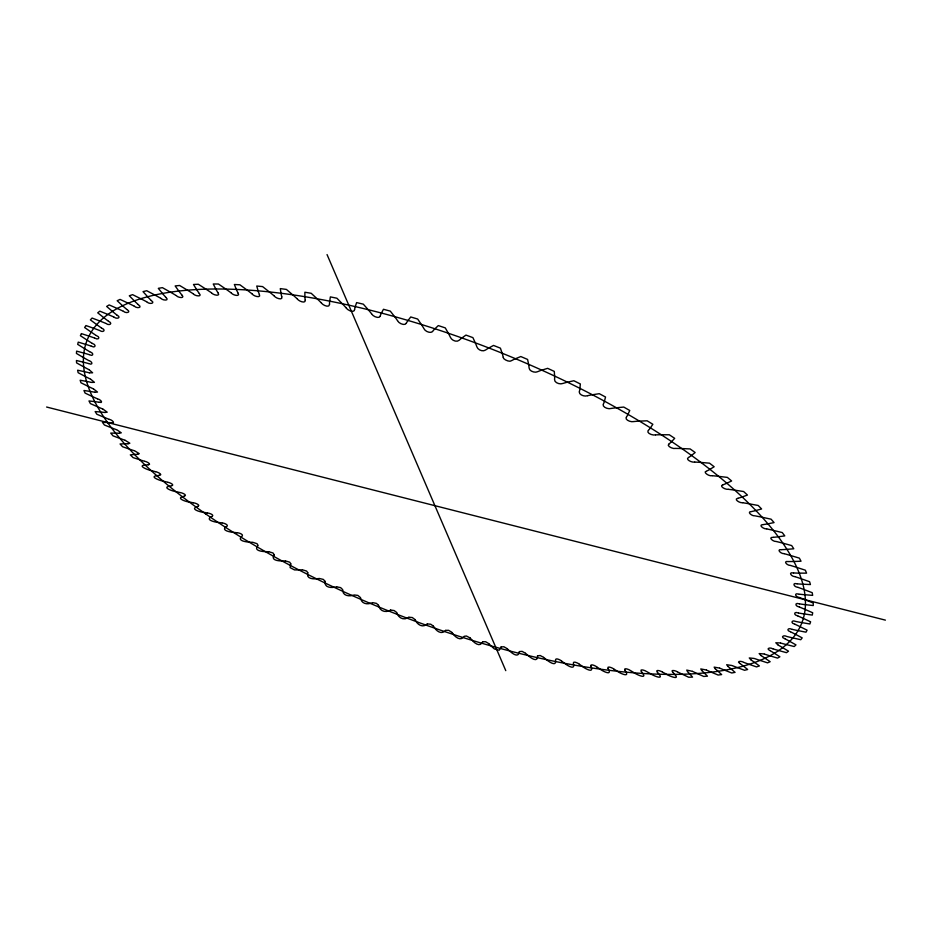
<?xml version="1.0" encoding="UTF-8"?>
<svg xmlns="http://www.w3.org/2000/svg" width="932" height="932" viewBox="0 0 932 932"><rect width="100%" height="100%" fill="white"/><g stroke="black" fill="none" stroke-linecap="round" stroke-linejoin="round"><path stroke-width="1.4" d="M537.531 655.813L540.187 655.522L543.542 657.316M325.093 581.335L323.346 579.424L319.443 578.492M503.198 357.41C502.942 359.251 509.722 362.676 511.691 360.579A13.829 6.058 21.1 0 1 511.971 360.428A143.773 61.407 19.4 0 1 514.557 359.123L520.79 356.537L523.062 357.504L527.605 359.449L528.793 365.204A144.611 62.456 23.1 0 1 529.061 367.732A13.829 6.058 21.2 0 1 529.085 367.895C529.073 371.216 535.178 373.173 537.613 371.682A13.817 6.035 20.7 0 1 537.811 371.612A143.213 60.731 19.1 0 1 540.711 370.493L547.632 368.338L549.857 369.352L554.295 371.414L554.657 376.912A144.914 62.84 22.8 0 1 554.563 379.312A13.817 6.046 20.8 0 1 554.552 379.475C554.249 382.714 559.946 384.765 562.881 383.448A13.794 6.011 20.3 0 1 563.091 383.39A142.573 59.974 18.8 0 1 566.295 382.47L573.844 380.745L576.011 381.817L580.333 383.961L579.867 389.18A145.136 63.12 22.4 0 1 579.389 391.452M354.568 309.773C354.451 313.036 347.636 310.601 346.156 307.898M519.369 651.584L522.118 651.375L525.415 653.204M307.805 572.772L306.605 571.071L302.516 569.836M371.623 313.839C373.045 316.705 379.44 318.907 380.151 316.228M579.238 391.988C579.215 394.982 584.562 396.799 587.428 395.739M501.067 646.936L503.909 646.761L507.148 648.649M290.854 563.93L289.701 562.194L285.541 560.936M406.294 323.229C405.222 325.967 398.943 323.742 397.58 320.736M603.225 404.418C602.223 407.039 608.223 409.532 611.112 408.461M482.683 641.787L485.665 641.74L488.764 643.639M482.66 641.833L482.648 641.857A102.485 31.513 21.7 0 1 481.949 642.905C479.409 647.134 474.038 642.684 471.837 639.888A105.502 33.004 19.9 0 1 470.415 638.315L470.171 638.036M274.253 554.843L273.029 552.991L268.87 551.767M626.164 417.454C624.941 420.006 630.987 422.417 633.807 421.544M432.576 331.454L432.669 331.326A13.817 6.046 22.4 0 1 432.763 331.198A144.926 62.863 20.5 0 1 434.324 329.369L438.308 325.583L442.945 327.12L445.275 327.901L448.875 334.215A143.19 60.697 24.1 0 1 450.249 337.023A13.817 6.035 22.5 0 1 450.342 337.209C451.507 340.215 456.529 342.627 459.15 340.273A13.829 6.058 22 0 1 459.278 340.157A144.635 62.479 20.1 0 1 461.189 338.491L465.953 335.089L470.59 336.778L472.908 337.629L475.728 343.792A143.749 61.372 23.8 0 1 476.741 346.518A13.829 6.058 22.1 0 1 476.811 346.692C477.767 349.908 482.788 352.04 485.584 350.024A13.829 6.07 21.6 0 1 485.735 349.919A144.25 61.99 19.7 0 1 487.995 348.44L493.506 345.434L495.812 346.343L500.414 348.16L502.43 354.137A144.227 61.955 23.5 0 1 503.07 356.781A13.829 6.07 21.7 0 1 503.117 356.944L503.129 357.003M432.46 331.617C430.666 333.54 425.12 331.582 423.909 328.6A13.794 6.011 22.9 0 0 423.769 328.344A142.538 59.928 24.4 0 0 422.033 325.478L417.676 319.047L415.369 318.348L410.744 316.962L407.564 321.109A145.136 63.131 20.8 0 0 406.375 323.089M648.241 430.502C646.039 433.077 652.645 435.663 655.359 434.895M445.706 630.347L448.665 630.323L451.845 632.374M668.966 443.982C666.065 445.799 672.764 449.282 675.665 448.432M427.357 623.916L430.747 624.23L433.392 626.141M688.468 457.519C684.962 459.336 691.905 462.785 694.62 462.062M408.903 617.24L412.27 617.532L414.985 619.535M212.333 516.316C214.302 514.767 209.339 513.171 207.556 512.973M706.118 471.324C702.879 471.976 708.868 476.578 712.141 475.704M390.788 610.087L394.131 610.553L396.601 612.406M390.601 610.157L390.636 610.145A103.475 32.003 22.6 0 1 389.017 610.74C385.265 612.639 380.174 610.891 379.068 606.697A103.161 31.839 20.8 0 1 378.52 605.334M198.19 506.239C200.578 504.911 195.172 502.977 193.751 502.872M722.999 484.78C718.537 485.922 725.48 489.894 728.148 489.288M372.672 602.654L376.412 603.377L378.485 605.241M184.664 496.022C187.32 494.845 182.09 492.795 180.307 492.597M737.969 498.271C733.123 499.098 739.892 503.257 742.594 502.721M751.262 511.586C746.509 511.656 751.891 516.212 754.803 515.827M171.814 485.688C174.808 484.85 169.775 482.566 167.993 482.298M336.825 586.88L340.646 587.638L342.661 589.607A102.695 31.618 21.2 0 0 342.86 590.958C343.046 595.595 348.848 596.503 352.587 595.35A104.337 32.422 22.9 0 0 354.405 594.989L357.83 595.397L360.474 597.587A102.893 31.711 21 0 0 360.859 598.985C361.558 603.412 366.952 604.717 370.715 603.214A103.871 32.201 22.7 0 0 372.369 602.759M763.087 524.611C757.704 524.693 763.786 529.341 766.628 528.875M159.687 475.273C163.042 474.668 157.625 471.942 155.889 471.813M773.094 537.333C767.677 537.018 773.141 541.853 776.158 541.469M148.328 464.788C151.963 464.427 146.604 461.445 144.798 461.317M781.517 549.659C776.088 548.948 780.783 553.969 784.045 553.655M137.785 454.28L139.287 453.663L134.791 450.878M788.39 561.542C782.682 560.575 786.992 565.596 790.278 565.398M128.127 443.76L129.816 443.236L125.109 440.265M793.528 572.947C787.843 571.724 791.466 576.733 794.88 576.628M253.003 542.377L257.046 543.706L258.117 545.465A102.706 31.618 22.1 0 0 257.29 546.525C253.865 550.87 262.987 551.674 266.121 551.639A107.634 34.1 23.8 0 0 268.649 551.767M119.389 433.263L121.276 432.809L117.036 429.908M796.965 583.828C791.979 582.267 793.773 587.09 797.885 587.323M237.241 532.766C238.755 532.708 243.543 534.304 242.32 535.982A102.904 31.723 22.2 0 0 241.341 536.89C237.054 540.851 246.875 542.109 249.927 542.144A108.485 34.542 23.9 0 0 252.595 542.354M111.642 422.837C116.162 423.571 111.549 419.517 109.289 419.377M222.352 522.992C224.064 522.957 228.596 524.949 227.082 526.219A103.184 31.851 22.4 0 0 225.882 527.069C220.756 530.553 231.171 532.358 234.2 532.417A109.382 35.032 24.1 0 0 236.996 532.743M798.642 594.103C793.586 592.566 795.625 597.214 799.33 597.459M104.92 412.492L107.192 412.189L103.009 409.113M799.435 603.878C794.542 602.084 794.973 606.371 799.248 606.988M99.293 402.286C104.023 403.486 100.446 399.304 97.674 398.931M798.281 612.976C794.157 611.089 793.016 614.934 797.71 615.889M94.808 392.255L97.499 392.081L93.666 389.005M795.788 621.458C791.955 619.547 790.021 623.065 794.751 624.16M91.522 382.435L94.435 382.33L90.788 379.266M792.025 629.31C788.146 627.318 785.804 630.451 790.441 631.768M46.6 407.028L885.4 620.13M89.484 372.87L92.618 372.788L89.181 369.794M786.759 636.463C783.707 634.576 779.991 637.115 784.849 638.723M88.738 363.608C93.316 365.717 92.524 361.336 88.796 360.591M780.34 642.963L775.808 642.777L778.034 645.002M772.838 648.823C769.902 646.983 765.522 648.614 770.065 650.618M89.356 354.684C93.748 356.968 93.922 352.774 89.856 351.807M764.042 653.961L759.161 653.577L761.001 655.569M91.348 346.168C95.402 348.603 96.765 344.665 92.326 343.43M754.291 658.458L749.27 657.957L750.912 659.844M94.773 338.095C98.466 340.564 100.982 337.151 96.322 335.567M743.654 662.337C741.557 660.765 735.896 661.021 739.88 663.467M99.666 330.51C103.149 333.073 106.528 329.951 101.623 328.111M732.016 665.518L726.68 664.737L727.95 666.438M106.05 323.486C109.079 326.049 113.494 323.544 108.508 321.272M719.527 668.069L714.157 667.126L715.193 668.768M113.949 317.055C116.745 319.606 121.964 317.591 116.919 315.063M706.258 669.98L700.794 668.931L701.691 670.481M123.385 311.276C126.041 313.874 131.82 312.185 126.857 309.506M692.278 671.273L686.756 670.096L687.478 671.564M134.348 306.197C136.538 308.632 143.144 307.828 138.332 304.671M677.343 671.809C675.828 670.656 670.213 669.409 672.636 672.042M146.848 301.863C149.283 304.624 155.83 303.424 151.334 300.605M662.396 672.042C660.811 670.865 655.208 669.223 657.211 671.937M160.852 298.333C162.587 300.582 170.102 301.001 165.896 297.401M646.354 671.401C645.095 670.411 639.515 668.617 641.263 671.261M630.358 670.504C629.182 669.502 623.555 667.37 624.848 670.026M176.346 295.642C177.942 297.844 185.689 298.753 181.822 294.931M613.594 668.861C612.639 668.011 606.988 665.599 608.014 668.244M193.285 293.825C194.963 296.201 202.745 297.075 199.273 293.487M596.573 666.764C595.804 665.972 590.259 663.374 590.818 665.937M211.622 292.916C213.067 295.095 220.872 296.772 218.053 292.893M579.11 664.073C578.306 663.258 573.122 660.718 573.308 663.118A103.196 31.863 20.8 0 1 573.599 664.528C575.009 670.597 566.132 664.784 563.895 662.757A109.428 35.055 19.1 0 1 561.623 661.068M231.276 292.963C232.744 295.269 240.596 297.017 238.091 293.196M561.472 660.963C560.482 659.949 555.565 657.596 555.53 659.798A102.916 31.723 21 0 1 555.623 661.138C556.089 666.974 548.028 661.161 545.779 659.099A108.531 34.577 19.3 0 1 543.682 657.433M252.176 293.976C253.62 296.306 261.31 298.322 259.387 294.524M274.229 295.968C275.604 298.205 283.013 300.71 281.802 296.854M297.331 298.951C298.706 301.257 305.824 303.902 305.23 300.162M321.354 302.935C322.74 305.23 329.299 308.096 329.52 304.531M470.147 638.001L466.443 636.02L464.171 636.311A102.555 31.548 21.9 0 1 463.297 637.255C460.326 640.995 455.282 637.092 453.185 634.016A104.908 32.713 20.1 0 1 451.927 632.478M327.05 254.576L505.773 670.644M537.531 655.872L537.531 655.977A102.706 31.618 21.1 0 1 537.426 657.27C536.983 662.792 529.737 657.13 527.477 654.975A107.681 34.123 19.4 0 1 525.543 653.32M251.943 293.778A135.886 53.136 25.7 0 0 248.285 290.959L239.885 284.784L234.363 284.505L236.705 290.318A144.169 61.896 23.5 0 0 238.01 293.009M259.329 294.349A144.577 62.397 23.2 0 1 258.35 291.716L256.743 286.031L262.579 286.59L270.56 292.893A137.039 54.207 25.6 0 1 274.008 295.77M281.755 296.679A144.891 62.805 22.8 0 1 281.126 294.116L280.287 288.605L286.392 289.421L293.906 295.84A138.134 55.256 25.5 0 1 297.122 298.753M305.207 299.999A145.112 63.096 22.4 0 1 304.927 297.518L304.869 292.229L311.218 293.3L318.196 299.789A139.159 56.281 25.3 0 1 321.156 302.737M329.52 304.321A145.252 63.283 22 0 1 329.602 301.945L330.359 296.889L334.716 297.774L336.906 298.228L343.302 304.752A140.115 57.26 25.1 0 1 345.993 307.711M354.591 309.622A145.299 63.341 21.6 0 1 355.045 307.362L356.607 302.585L361.08 303.634L363.317 304.17L369.084 310.705A141 58.215 24.9 0 1 371.472 313.653M380.256 315.89A145.264 63.294 21.2 0 1 381.083 313.758L383.46 309.284L388.015 310.507L390.298 311.125L395.389 317.626A141.815 59.1 24.7 0 1 397.451 320.538M587.661 395.692A141.85 59.147 18.5 0 1 591.144 394.958L599.264 393.688L601.361 394.795L605.532 397.02L604.251 401.925A145.264 63.294 22 0 1 603.4 404.045M611.357 408.426A141.047 58.262 18.3 0 1 615.097 407.901L623.753 407.063L625.756 408.204L629.752 410.499L627.667 415.066A145.299 63.341 21.6 0 1 626.455 417.035M634.063 421.52A140.161 57.318 18.1 0 1 638.024 421.194L647.134 420.798L649.045 421.963L652.843 424.293L649.977 428.522A145.252 63.283 21.2 0 1 648.427 430.316M655.627 434.883A139.218 56.328 17.9 0 1 659.786 434.755L669.304 434.778L674.686 438.343L671.063 442.187A145.124 63.108 20.8 0 1 669.176 443.807M675.945 448.432A138.192 55.303 17.7 0 1 680.278 448.49L690.134 448.933L695.156 452.521L690.822 455.981A144.903 62.817 20.4 0 1 688.62 457.426M694.911 462.074A137.097 54.266 17.6 0 1 699.396 462.319L709.52 463.169L714.168 466.757L709.136 469.821A144.588 62.421 20 0 1 706.642 471.091M712.444 475.728A135.956 53.194 17.5 0 1 717.034 476.159L727.368 477.394L731.62 480.97L725.958 483.626A144.192 61.931 19.7 0 1 723.185 484.71M728.463 489.323A134.756 52.122 17.4 0 1 733.135 489.917L743.62 491.525L747.452 495.055L741.196 497.315A143.714 61.326 19.3 0 1 738.167 498.212M742.909 502.767A133.509 51.039 17.4 0 1 747.639 503.525L758.205 505.482L761.619 508.965L754.815 510.818A143.144 60.65 19 0 1 751.565 511.528M755.747 516.002A132.216 49.967 17.4 0 1 760.512 516.91L771.09 519.182L774.073 522.596L766.78 524.04A142.503 59.881 18.7 0 1 763.32 524.576M766.943 528.945A130.899 48.895 17.3 0 1 771.708 529.993L782.251 532.568L784.791 535.888L777.067 536.948A141.769 59.054 18.5 0 1 773.42 537.298M776.472 541.55A129.548 47.835 17.4 0 1 781.226 542.727L791.676 545.57L793.784 548.785L785.676 549.461A140.953 58.157 18.3 0 1 781.866 549.647M784.36 553.748A128.185 46.81 17.4 0 1 789.054 555.041L799.365 558.128L801.031 561.227L792.596 561.53A140.068 57.202 18 0 1 788.647 561.542M790.581 565.491A126.81 45.796 17.4 0 1 795.217 566.889L805.341 570.198L806.576 573.157L797.862 573.11A139.101 56.211 17.9 0 1 793.796 572.959M795.182 576.733A125.424 44.806 17.5 0 1 799.726 578.236L809.617 581.731L810.432 584.55L801.497 584.154A138.064 55.186 17.7 0 1 797.338 583.851M798.176 587.428A124.049 43.851 17.5 0 1 802.615 589.024L812.238 592.694L812.646 595.362L803.524 594.628A136.969 54.138 17.6 0 1 799.295 594.185M799.609 597.563A122.674 42.919 17.6 0 1 803.932 599.229L813.24 603.039L813.252 605.544L803.99 604.507A135.816 53.077 17.5 0 1 799.726 603.924M799.528 607.093A121.311 42.033 17.7 0 1 803.699 608.817L812.681 612.755L812.564 613.536L812.296 615.097L802.953 613.757A134.616 51.994 17.4 0 1 798.666 613.046M797.978 616.005A119.972 41.171 17.8 0 1 801.998 617.788L810.607 621.807L810.374 622.529L809.861 623.986L800.472 622.366A133.358 50.911 17.4 0 1 796.173 621.539M795.008 624.277A118.655 40.344 17.9 0 1 798.864 626.094L807.1 630.183L805.994 632.187L796.604 630.323A132.064 49.839 17.3 0 1 792.305 629.38M790.697 631.896A117.374 39.563 18.1 0 1 794.379 633.737L802.196 637.884L800.751 639.713L791.396 637.604A130.748 48.779 17.3 0 1 787.132 636.556M785.082 638.851A116.116 38.818 18.2 0 1 788.588 640.715L795.986 644.886L794.227 646.54L784.93 644.21A129.397 47.718 17.4 0 1 780.713 643.068M778.255 645.13A114.904 38.096 18.3 0 1 781.575 647.006L788.53 651.188L786.468 652.668L777.276 650.14A128.034 46.693 17.4 0 1 773.117 648.905M770.275 650.746A113.739 37.431 18.5 0 1 773.397 652.633L779.898 656.792L777.556 658.097L768.492 655.394A126.647 45.68 17.4 0 1 764.403 654.078M761.199 655.685A112.609 36.791 18.6 0 1 764.112 657.573L770.17 661.708L767.549 662.838L758.66 659.961A125.272 44.701 17.5 0 1 754.64 658.586M751.099 659.972A111.537 36.197 18.8 0 1 753.813 661.837L759.405 665.937L756.539 666.904L747.825 663.875A123.886 43.746 17.6 0 1 743.911 662.431M740.043 663.596A110.512 35.637 18.9 0 1 742.559 665.436L747.685 669.491L744.586 670.283L736.082 667.114A122.511 42.825 17.6 0 1 732.261 665.623M728.102 666.566A109.545 35.113 19.1 0 1 730.408 668.384L735.068 672.368L731.76 672.986L723.477 669.712A121.16 41.928 17.7 0 1 719.772 668.174M715.345 668.896A108.625 34.624 19.2 0 1 717.43 670.691L721.636 674.582L718.129 675.048L710.079 671.669A119.82 41.078 17.8 0 1 706.503 670.085M701.819 670.597A107.774 34.181 19.4 0 1 703.707 672.356L707.435 676.166L703.742 676.457L695.959 672.997A118.504 40.262 18 0 1 692.511 671.378M687.595 671.681A106.982 33.762 19.6 0 1 689.272 673.393L692.546 677.098L688.69 677.238L681.176 673.708A117.222 39.47 18.1 0 1 677.855 672.065M672.729 672.158A106.248 33.389 19.7 0 1 674.209 673.836C681.35 680.849 668.861 676.061 665.798 673.824A115.976 38.725 18.2 0 1 662.605 672.158M657.293 672.054A105.572 33.051 19.9 0 1 658.563 673.673C664.924 680.663 652.633 675.479 649.86 673.347A114.764 38.026 18.3 0 1 646.82 671.669M641.332 671.366A104.966 32.736 20.1 0 1 642.393 672.939C647.938 679.871 635.973 674.337 633.434 672.31A113.599 37.35 18.5 0 1 630.545 670.609M624.906 670.131A104.431 32.469 20.3 0 1 625.768 671.646C629.974 678.03 619.081 672.927 616.576 670.714A112.481 36.721 18.6 0 1 613.838 669.013M608.06 668.349A103.953 32.236 20.4 0 1 608.724 669.793C612.021 676.131 601.699 670.691 599.334 668.57A111.409 36.127 18.8 0 1 596.748 666.881M590.853 666.031A103.545 32.026 20.6 0 1 591.319 667.417C593.684 673.65 584.038 667.976 581.754 665.914A110.395 35.567 18.9 0 1 579.331 664.225M519.334 651.817A102.567 31.56 21.3 0 1 519.042 652.924C517.796 658.074 511.295 652.703 509.035 650.385A106.889 33.715 19.6 0 1 507.264 648.754M501.008 647.099A102.497 31.513 21.5 0 1 500.542 648.136L499.109 650.233L497.513 649.802L494.333 648.917L490.465 645.352A106.166 33.342 19.8 0 1 488.869 643.744M445.636 630.405A102.683 31.606 22 0 1 444.646 631.197C441.337 634.447 436.479 631.104 434.545 627.749A104.372 32.445 20.3 0 1 433.462 626.246M427.182 624.032A102.881 31.711 22.2 0 1 426.017 624.743C422.487 627.516 417.676 624.743 415.952 621.096A103.895 32.212 20.5 0 1 415.043 619.629M408.798 617.299A103.149 31.839 22.4 0 1 407.459 617.928C403.789 620.246 398.896 618.009 397.44 614.072A103.499 32.014 20.6 0 1 396.717 612.65M336.662 586.904A104.873 32.69 23.1 0 1 334.693 587.172C331.058 587.987 324.744 587.381 325.105 582.617A102.555 31.548 21.3 0 1 325.093 581.405M319.175 578.527A105.467 32.993 23.3 0 1 317.055 578.702C313.536 579.238 306.605 578.807 307.618 573.984A102.497 31.513 21.5 0 1 307.793 572.842M301.98 569.86A106.132 33.331 23.4 0 1 299.72 569.941L294.489 569.906L291.553 568.38L290.097 567.611L290.469 565.083A102.497 31.513 21.7 0 1 290.819 564M285.134 560.936A106.854 33.703 23.6 0 1 282.734 560.924C279.483 561.064 271.107 560.551 273.67 555.926A102.567 31.548 21.9 0 1 274.218 554.913M221.909 522.934A110.349 35.544 24.2 0 1 218.985 522.503C215.921 522.444 205.017 520.009 210.958 517.062A103.522 32.014 22.6 0 1 212.24 516.363M207.358 512.95A111.362 36.092 24.4 0 1 204.318 512.414C201.149 512.344 189.918 509.28 196.617 506.88A103.93 32.224 22.8 0 1 198.085 506.274M193.402 502.814A112.422 36.686 24.6 0 1 190.256 502.173C186.924 502.092 175.496 498.387 182.893 496.57A104.396 32.457 22.9 0 1 184.548 496.057M180.097 492.55A113.541 37.315 24.7 0 1 176.835 491.805C173.608 491.56 161.096 487.424 169.845 486.143A104.932 32.725 23.1 0 1 171.686 485.712M167.469 482.182A114.706 37.991 24.8 0 1 164.102 481.331C160.642 480.994 148.13 476.38 157.52 475.611A105.537 33.028 23.3 0 1 159.547 475.297M155.586 471.732A115.906 38.69 25 0 1 152.126 470.765C148.374 470.31 135.979 465.278 145.963 465.021A106.201 33.366 23.4 0 1 148.176 464.8M144.483 461.224A117.152 39.435 25.1 0 1 140.942 460.152L133.055 457.6L130.329 454.863L135.233 454.397A106.935 33.738 23.6 0 1 137.621 454.28M134.231 450.704A118.434 40.216 25.2 0 1 130.608 449.515L122.57 446.731L120.077 443.982L125.377 443.748A107.728 34.158 23.8 0 1 127.952 443.76M124.865 440.184A119.75 41.031 25.3 0 1 121.172 438.879L113.005 435.85L110.745 433.112L116.453 433.135A108.578 34.6 23.9 0 1 119.203 433.252M116.453 429.699A121.09 41.882 25.5 0 1 112.702 428.289L104.419 425.015L102.415 422.301L108.52 422.569A109.487 35.078 24.1 0 1 111.444 422.813M109.032 419.284A122.441 42.767 25.6 0 1 105.234 417.769L96.87 414.251L95.134 411.56L101.623 412.107A110.454 35.602 24.3 0 1 104.71 412.468M102.671 408.973A123.816 43.688 25.6 0 1 98.827 407.354L90.404 403.603L88.959 400.935L95.821 401.762A111.479 36.162 24.4 0 1 99.072 402.251M97.417 398.814A125.191 44.643 25.7 0 1 93.549 397.079L85.092 393.094L83.938 390.485L91.173 391.591A112.551 36.756 24.6 0 1 94.575 392.209M93.316 388.842A126.577 45.621 25.8 0 1 89.437 387.001L80.979 382.784L80.14 380.221L87.725 381.619A113.669 37.397 24.7 0 1 91.278 382.376M90.439 379.091A127.952 46.635 25.8 0 1 86.571 377.145L78.137 372.707L77.624 370.214L85.534 371.915A114.846 38.061 24.9 0 1 89.239 372.8M88.831 369.608A129.327 47.66 25.8 0 1 84.975 367.558L76.599 362.909L76.436 360.498L84.661 362.501A116.046 38.771 25 0 1 88.482 363.527M88.54 360.451A130.678 48.72 25.9 0 1 84.707 358.307L76.436 353.449L76.622 351.119L85.138 353.438A117.304 39.517 25.1 0 1 89.088 354.603M89.6 351.655A131.994 49.78 25.9 0 1 85.826 349.418L77.694 344.362L78.241 342.137L87.026 344.77A118.585 40.309 25.2 0 1 91.08 346.075M92.082 343.279A133.288 50.852 25.8 0 1 88.365 340.937L80.408 335.706L81.014 334.297L81.329 333.598L90.357 336.545A119.902 41.124 25.4 0 1 94.493 337.99M95.996 335.357A134.546 51.936 25.8 0 1 92.373 332.934L84.637 327.528L85.499 326.2L85.942 325.548L95.169 328.81A121.242 41.987 25.5 0 1 99.386 330.406M101.39 327.947A135.757 53.019 25.7 0 1 97.872 325.454L90.392 319.886L92.093 318.057L101.483 321.633A122.593 42.872 25.6 0 1 105.77 323.369M108.287 321.109A136.911 54.079 25.6 0 1 104.897 318.546L97.732 312.837L99.829 311.16L109.347 315.063A123.968 43.804 25.6 0 1 113.669 316.927M116.698 314.888A138.006 55.139 25.5 0 1 113.459 312.267L106.644 306.442L109.149 304.927L118.76 309.133A125.354 44.759 25.7 0 1 123.094 311.137M126.659 309.331A139.043 56.165 25.3 0 1 123.583 306.651L117.164 300.733L120.077 299.417L129.723 303.914A126.729 45.738 25.8 0 1 134.057 306.057M138.146 304.496A140.01 57.155 25.2 0 1 135.256 301.782L129.292 295.782L132.6 294.663L142.235 299.452A128.115 46.751 25.8 0 1 146.557 301.712M151.159 300.419A140.907 58.11 25 0 1 148.491 297.681L143.015 291.634L146.72 290.726L156.296 295.793A129.478 47.788 25.8 0 1 160.572 298.17M165.675 297.157A141.722 59.007 24.7 0 1 163.24 294.395L158.312 288.338L162.413 287.65L171.872 292.986A130.829 48.837 25.9 0 1 176.066 295.467M181.67 294.757A142.456 59.846 24.5 0 1 179.492 291.984L175.146 285.938L179.631 285.483L188.916 291.064A132.146 49.909 25.8 0 1 193.017 293.65M199.099 293.242A143.12 60.603 24.2 0 1 197.2 290.481L193.483 284.481L198.33 284.26L207.382 290.062A133.439 50.98 25.8 0 1 211.354 292.741M217.902 292.648A143.691 61.291 23.9 0 1 216.294 289.922L213.242 283.992L218.438 284.027L227.198 290.015A134.686 52.064 25.8 0 1 231.02 292.776M205.553 513.823A384.299 140.732 21.6 0 0 798.305 630.195A384.299 140.732 21.6 0 0 329.357 301.083A384.299 140.732 21.6 0 0 205.553 513.823"/></g></svg>
